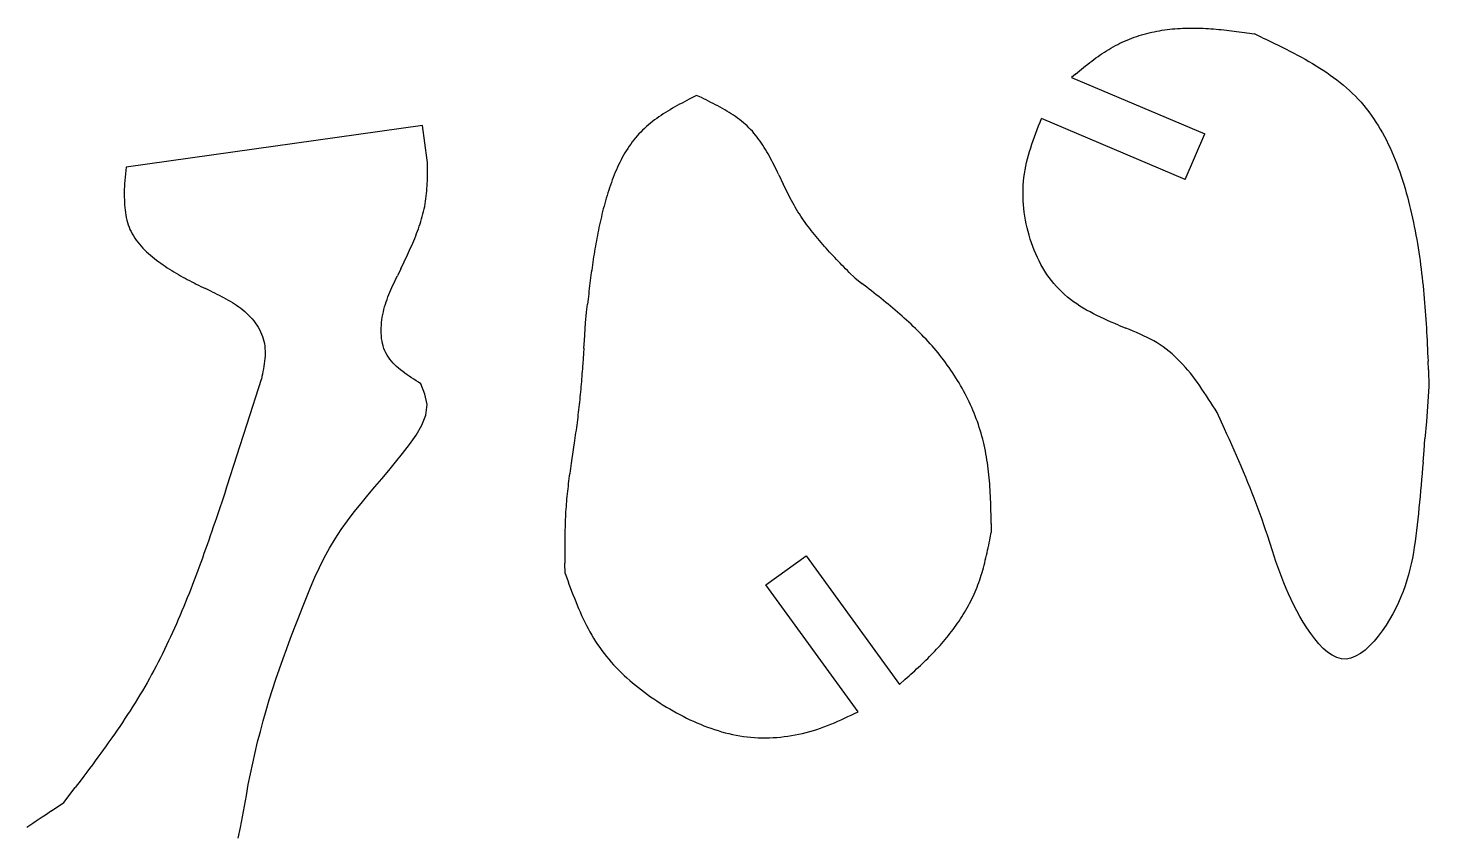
# Model space of a CAD drawing. Extents: x -3475 to 3475, y -2114 to 2114.
# Drawn here: x 1156 to 1969, y -526 to -59 of the extents above; entities that cross this region are included whole.
import ezdxf

# ---------------------------------------------------------------- set-up
doc = ezdxf.new("R2010")
doc.units = 0
doc.header["$MEASUREMENT"] = 0
doc.layers.get('0').update_dxf_attribs({"linetype": 'CONTINUOUS'})

msp = doc.modelspace()

# ---------------------------------------------------------------- linework, layer by layer
for p, q in [((1795.33, -65.42), (1796.73, -64.88)), ((1796.73, -64.88), (1798.15, -64.37)), ((1798.15, -64.37), (1799.57, -63.88)), ((1799.57, -63.88), (1801, -63.42)), ((1801, -63.42), (1802.44, -62.98)), ((1802.44, -62.98), (1803.89, -62.56)), ((1803.89, -62.56), (1805.35, -62.17)), ((1805.35, -62.17), (1806.82, -61.81)), ((1806.82, -61.81), (1808.29, -61.46)), ((1808.29, -61.46), (1809.77, -61.14)), ((1809.77, -61.14), (1811.25, -60.85)), ((1811.25, -60.85), (1812.74, -60.57)), ((1812.74, -60.57), (1814.23, -60.32)), ((1814.23, -60.32), (1815.72, -60.09)), ((1815.72, -60.09), (1817.22, -59.89)), ((1817.22, -59.89), (1818.72, -59.7)), ((1818.72, -59.7), (1820.22, -59.54)), ((1820.22, -59.54), (1821.73, -59.4)), ((1821.73, -59.4), (1823.23, -59.28)), ((1823.23, -59.28), (1824.73, -59.18)), ((1824.73, -59.18), (1826.23, -59.1)), ((1826.23, -59.1), (1827.73, -59.05)), ((1827.73, -59.05), (1829.23, -59.01)), ((1829.23, -59.01), (1830.73, -58.99)), ((1830.73, -58.99), (1832.22, -58.99)), ((1832.22, -58.99), (1833.72, -59)), ((1833.72, -59), (1835.21, -59.03)), ((1835.21, -59.03), (1836.71, -59.08)), ((1836.71, -59.08), (1838.2, -59.14)), ((1838.2, -59.14), (1839.7, -59.22)), ((1839.7, -59.22), (1841.19, -59.31)), ((1841.19, -59.31), (1842.68, -59.41)), ((1842.68, -59.41), (1844.17, -59.53)), ((1844.17, -59.53), (1845.67, -59.65)), ((1845.67, -59.65), (1847.16, -59.79)), ((1847.16, -59.79), (1848.65, -59.94)), ((1848.65, -59.94), (1850.14, -60.1)), ((1850.14, -60.1), (1851.63, -60.26)), ((1851.63, -60.26), (1853.12, -60.43)), ((1853.12, -60.43), (1854.61, -60.61)), ((1854.61, -60.61), (1856.09, -60.8)), ((1856.09, -60.8), (1857.58, -60.99)), ((1857.58, -60.99), (1859.07, -61.19)), ((1859.07, -61.19), (1860.56, -61.39)), ((1860.56, -61.39), (1862.05, -61.6)), ((1862.05, -61.6), (1863.53, -61.81)), ((1863.53, -61.81), (1868, -62.44)), ((1872.6, -64.62), (1868, -62.44)), ((1872.6, -64.62), (1874.89, -65.71)), ((1779.56, -73.81), (1780.81, -72.99)), ((1780.81, -72.99), (1782.06, -72.19)), ((1782.06, -72.19), (1783.33, -71.4)), ((1783.33, -71.4), (1784.61, -70.64)), ((1784.61, -70.64), (1785.9, -69.9)), ((1785.9, -69.9), (1787.2, -69.18)), ((1787.2, -69.18), (1788.52, -68.49)), ((1788.52, -68.49), (1789.86, -67.82)), ((1789.86, -67.82), (1791.21, -67.18)), ((1791.21, -67.18), (1792.57, -66.57)), ((1792.57, -66.57), (1793.94, -65.98)), ((1793.94, -65.98), (1795.33, -65.42)), ((1874.89, -65.71), (1877.18, -66.81)), ((1877.18, -66.81), (1879.47, -67.92)), ((1879.47, -67.92), (1881.75, -69.03)), ((1881.75, -69.03), (1884.01, -70.15)), ((1884.01, -70.15), (1886.27, -71.28)), ((1886.27, -71.28), (1888.51, -72.43)), ((1888.51, -72.43), (1890.74, -73.59)), ((1768.74, -81.88), (1769.92, -80.94)), ((1769.92, -80.94), (1771.1, -80.01)), ((1771.1, -80.01), (1772.29, -79.09)), ((1772.29, -79.09), (1773.48, -78.17)), ((1773.48, -78.17), (1774.68, -77.27)), ((1774.68, -77.27), (1775.89, -76.39)), ((1775.89, -76.39), (1777.1, -75.51)), ((1777.1, -75.51), (1778.33, -74.65)), ((1778.33, -74.65), (1779.56, -73.81)), ((1890.74, -73.59), (1892.95, -74.76)), ((1892.95, -74.76), (1895.15, -75.95)), ((1895.15, -75.95), (1897.32, -77.17)), ((1897.32, -77.17), (1899.48, -78.4)), ((1899.48, -78.4), (1901.61, -79.65)), ((1901.61, -79.65), (1903.72, -80.93)), ((1903.72, -80.93), (1905.8, -82.23)), ((1764.07, -85.7), (1761.74, -87.63)), ((1761.74, -87.63), (1839.04, -120.44)), ((1764.07, -85.7), (1765.23, -84.74)), ((1765.23, -84.74), (1766.4, -83.78)), ((1766.4, -83.78), (1767.57, -82.83)), ((1767.57, -82.83), (1768.74, -81.88)), ((1905.8, -82.23), (1907.85, -83.55)), ((1907.85, -83.55), (1909.88, -84.91)), ((1909.88, -84.91), (1911.88, -86.29)), ((1911.88, -86.29), (1913.84, -87.71)), ((1913.84, -87.71), (1915.77, -89.16)), ((1915.77, -89.16), (1917.66, -90.64)), ((1917.66, -90.64), (1919.52, -92.16)), ((1919.52, -92.16), (1921.34, -93.72)), ((1921.34, -93.72), (1923.12, -95.31)), ((1923.12, -95.31), (1924.85, -96.95)), ((1924.85, -96.95), (1926.55, -98.63)), ((1530.07, -105.61), (1528.72, -106.4)), ((1531.44, -104.82), (1530.07, -105.61)), ((1532.82, -104.05), (1531.44, -104.82)), ((1534.21, -103.29), (1532.82, -104.05)), ((1535.61, -102.53), (1534.21, -103.29)), ((1537.01, -101.78), (1535.61, -102.53)), ((1538.42, -101.04), (1537.01, -101.78)), ((1539.83, -100.3), (1538.42, -101.04)), ((1541.25, -99.56), (1539.83, -100.3)), ((1544.09, -98.1), (1541.25, -99.56)), ((1546.87, -99.43), (1544.09, -98.1)), ((1548.25, -100.11), (1546.87, -99.43)), ((1549.63, -100.78), (1548.25, -100.11)), ((1551, -101.46), (1549.63, -100.78)), ((1552.37, -102.15), (1551, -101.46)), ((1553.73, -102.84), (1552.37, -102.15)), ((1555.08, -103.54), (1553.73, -102.84)), ((1556.42, -104.25), (1555.08, -103.54)), ((1557.75, -104.97), (1556.42, -104.25)), ((1559.06, -105.71), (1557.75, -104.97)), ((1560.37, -106.45), (1559.06, -105.71)), ((1926.55, -98.63), (1928.19, -100.35)), ((1928.19, -100.35), (1929.8, -102.12)), ((1929.8, -102.12), (1931.35, -103.93)), ((1931.35, -103.93), (1932.86, -105.78)), ((1518.43, -113.31), (1517.23, -114.26)), ((1519.65, -112.38), (1518.43, -113.31)), ((1520.89, -111.48), (1519.65, -112.38)), ((1522.15, -110.59), (1520.89, -111.48)), ((1523.43, -109.72), (1522.15, -110.59)), ((1524.73, -108.87), (1523.43, -109.72)), ((1526.04, -108.03), (1524.73, -108.87)), ((1527.37, -107.21), (1526.04, -108.03)), ((1528.72, -106.4), (1527.37, -107.21)), ((1561.65, -107.22), (1560.37, -106.45)), ((1562.92, -107.99), (1561.65, -107.22)), ((1564.18, -108.79), (1562.92, -107.99)), ((1565.41, -109.6), (1564.18, -108.79)), ((1566.63, -110.43), (1565.41, -109.6)), ((1567.82, -111.28), (1566.63, -110.43)), ((1568.99, -112.15), (1567.82, -111.28)), ((1570.13, -113.05), (1568.99, -112.15)), ((1571.25, -113.97), (1570.13, -113.05)), ((1742.63, -115.76), (1743.45, -113.66)), ((1743.45, -113.66), (1744.28, -111.55)), ((1827.77, -147), (1744.28, -111.55)), ((1932.86, -105.78), (1934.32, -107.68)), ((1934.32, -107.68), (1935.74, -109.62)), ((1935.74, -109.62), (1937.12, -111.6)), ((1937.12, -111.6), (1938.45, -113.61)), ((1938.45, -113.61), (1939.74, -115.66)), ((1385.03, -115.58), (1213, -139.75)), ((1387.71, -135.66), (1385.03, -115.58)), ((1509.57, -121.6), (1508.58, -122.76)), ((1510.58, -120.47), (1509.57, -121.6)), ((1511.62, -119.37), (1510.58, -120.47)), ((1512.68, -118.29), (1511.62, -119.37)), ((1513.78, -117.25), (1512.68, -118.29)), ((1514.91, -116.23), (1513.78, -117.25)), ((1516.05, -115.23), (1514.91, -116.23)), ((1517.23, -114.26), (1516.05, -115.23)), ((1572.35, -114.91), (1571.25, -113.97)), ((1573.41, -115.88), (1572.35, -114.91)), ((1574.45, -116.88), (1573.41, -115.88)), ((1575.45, -117.91), (1574.45, -116.88)), ((1576.43, -118.96), (1575.45, -117.91)), ((1577.38, -120.05), (1576.43, -118.96)), ((1578.3, -121.15), (1577.38, -120.05)), ((1579.19, -122.29), (1578.3, -121.15)), ((1740.24, -122.1), (1741.02, -119.98)), ((1741.02, -119.98), (1741.82, -117.87)), ((1741.82, -117.87), (1742.63, -115.76)), ((1827.77, -147), (1839.04, -120.44)), ((1939.74, -115.66), (1940.99, -117.75)), ((1940.99, -117.75), (1942.2, -119.86)), ((1942.2, -119.86), (1943.37, -122.01)), ((1504.08, -128.92), (1503.26, -130.22)), ((1504.93, -127.64), (1504.08, -128.92)), ((1505.8, -126.38), (1504.93, -127.64)), ((1506.7, -125.15), (1505.8, -126.38)), ((1507.63, -123.94), (1506.7, -125.15)), ((1508.58, -122.76), (1507.63, -123.94)), ((1580.06, -123.44), (1579.19, -122.29)), ((1580.91, -124.62), (1580.06, -123.44)), ((1581.74, -125.82), (1580.91, -124.62)), ((1582.54, -127.04), (1581.74, -125.82)), ((1583.33, -128.28), (1582.54, -127.04)), ((1584.1, -129.53), (1583.33, -128.28)), ((1584.85, -130.8), (1584.1, -129.53)), ((1737.39, -130.6), (1738.06, -128.47)), ((1738.06, -128.47), (1738.76, -126.34)), ((1738.76, -126.34), (1739.49, -124.21)), ((1739.49, -124.21), (1740.24, -122.1)), ((1943.37, -122.01), (1944.5, -124.19)), ((1944.5, -124.19), (1945.6, -126.4)), ((1945.6, -126.4), (1946.65, -128.64)), ((1946.65, -128.64), (1947.67, -130.9)), ((1387.75, -137.16), (1387.71, -135.66)), ((1387.77, -138.67), (1387.75, -137.16)), ((1499.49, -137.01), (1498.81, -138.42)), ((1500.2, -135.62), (1499.49, -137.01)), ((1500.93, -134.24), (1500.2, -135.62)), ((1501.68, -132.88), (1500.93, -134.24)), ((1502.46, -131.54), (1501.68, -132.88)), ((1503.26, -130.22), (1502.46, -131.54)), ((1585.58, -132.09), (1584.85, -130.8)), ((1586.31, -133.39), (1585.58, -132.09)), ((1587.02, -134.7), (1586.31, -133.39)), ((1587.72, -136.03), (1587.02, -134.7)), ((1588.4, -137.36), (1587.72, -136.03)), ((1589.08, -138.71), (1588.4, -137.36)), ((1735.19, -139.24), (1735.66, -137.06)), ((1735.66, -137.06), (1736.19, -134.9)), ((1736.19, -134.9), (1736.77, -132.75)), ((1736.77, -132.75), (1737.39, -130.6)), ((1947.67, -130.9), (1948.66, -133.18)), ((1948.66, -133.18), (1949.61, -135.49)), ((1949.61, -135.49), (1950.52, -137.82)), ((1950.52, -137.82), (1951.41, -140.17)), ((1213, -139.75), (1211.89, -149.47)), ((1387.76, -147.69), (1387.79, -146.19)), ((1387.8, -140.18), (1387.77, -138.67)), ((1387.79, -146.19), (1387.81, -144.69)), ((1387.81, -141.68), (1387.8, -140.18)), ((1387.82, -143.19), (1387.81, -141.68)), ((1387.81, -144.69), (1387.82, -143.19)), ((1495.68, -145.69), (1495.12, -147.18)), ((1496.27, -144.21), (1495.68, -145.69)), ((1496.87, -142.74), (1496.27, -144.21)), ((1497.5, -141.29), (1496.87, -142.74)), ((1498.14, -139.85), (1497.5, -141.29)), ((1498.81, -138.42), (1498.14, -139.85)), ((1589.76, -140.06), (1589.08, -138.71)), ((1590.42, -141.42), (1589.76, -140.06)), ((1591.09, -142.78), (1590.42, -141.42)), ((1591.75, -144.15), (1591.09, -142.78)), ((1591.75, -144.15), (1594.38, -149.64)), ((1733.9, -148.05), (1734.13, -145.83)), ((1734.13, -145.83), (1734.42, -143.62)), ((1734.42, -143.62), (1734.77, -141.42)), ((1734.77, -141.42), (1735.19, -139.24)), ((1951.41, -140.17), (1952.26, -142.54)), ((1952.26, -142.54), (1953.07, -144.92)), ((1953.07, -144.92), (1953.86, -147.32)), ((1211.84, -152.57), (1211.82, -154.12)), ((1211.82, -154.12), (1211.82, -155.66)), ((1211.86, -151.02), (1211.84, -152.57)), ((1211.89, -149.47), (1211.86, -151.02)), ((1387.31, -155.15), (1387.44, -153.67)), ((1387.44, -153.67), (1387.55, -152.18)), ((1387.55, -152.18), (1387.64, -150.69)), ((1387.64, -150.69), (1387.71, -149.19)), ((1387.71, -149.19), (1387.76, -147.69)), ((1493.02, -153.23), (1492.53, -154.76)), ((1493.52, -151.71), (1493.02, -153.23)), ((1494.03, -150.19), (1493.52, -151.71)), ((1494.57, -148.68), (1494.03, -150.19)), ((1495.12, -147.18), (1494.57, -148.68)), ((1595.04, -151.02), (1594.38, -149.64)), ((1595.71, -152.39), (1595.04, -151.02)), ((1596.38, -153.75), (1595.71, -152.39)), ((1597.06, -155.11), (1596.38, -153.75)), ((1733.59, -154.76), (1733.63, -152.52)), ((1733.63, -152.52), (1733.74, -150.28)), ((1733.74, -150.28), (1733.9, -148.05)), ((1953.86, -147.32), (1954.62, -149.74)), ((1954.62, -149.74), (1955.35, -152.16)), ((1955.35, -152.16), (1956.05, -154.6)), ((1211.82, -155.66), (1211.84, -157.19)), ((1211.84, -157.19), (1211.88, -158.72)), ((1211.88, -158.72), (1211.94, -160.23)), ((1211.94, -160.23), (1212.03, -161.74)), ((1212.03, -161.74), (1212.14, -163.23)), ((1385.91, -163.99), (1386.21, -162.53)), ((1386.21, -162.53), (1386.49, -161.06)), ((1386.49, -161.06), (1386.74, -159.59)), ((1386.74, -159.59), (1386.96, -158.12)), ((1386.96, -158.12), (1387.15, -156.64)), ((1387.15, -156.64), (1387.31, -155.15)), ((1490.32, -162.49), (1489.92, -164.04)), ((1490.74, -160.94), (1490.32, -162.49)), ((1491.16, -159.39), (1490.74, -160.94)), ((1491.61, -157.84), (1491.16, -159.39)), ((1492.06, -156.3), (1491.61, -157.84)), ((1492.53, -154.76), (1492.06, -156.3)), ((1597.75, -156.46), (1597.06, -155.11)), ((1598.45, -157.81), (1597.75, -156.46)), ((1599.16, -159.15), (1598.45, -157.81)), ((1599.89, -160.48), (1599.16, -159.15)), ((1600.62, -161.79), (1599.89, -160.48)), ((1601.38, -163.1), (1600.62, -161.79)), ((1733.62, -157), (1733.59, -154.76)), ((1733.7, -159.25), (1733.62, -157)), ((1733.84, -161.5), (1733.7, -159.25)), ((1734.04, -163.75), (1733.84, -161.5)), ((1956.05, -154.6), (1956.72, -157.05)), ((1956.72, -157.05), (1957.37, -159.5)), ((1957.37, -159.5), (1957.99, -161.97)), ((1957.99, -161.97), (1958.58, -164.43)), ((1212.14, -163.23), (1212.29, -164.71)), ((1212.29, -164.71), (1212.48, -166.18)), ((1212.48, -166.18), (1212.71, -167.63)), ((1212.71, -167.63), (1212.99, -169.06)), ((1212.99, -169.06), (1213.31, -170.48)), ((1213.31, -170.48), (1213.68, -171.87)), ((1383.98, -171.24), (1384.41, -169.8)), ((1384.41, -169.8), (1384.82, -168.36)), ((1384.82, -168.36), (1385.21, -166.91)), ((1385.21, -166.91), (1385.57, -165.45)), ((1385.57, -165.45), (1385.91, -163.99)), ((1488.41, -170.24), (1488.06, -171.79)), ((1488.77, -168.69), (1488.41, -170.24)), ((1489.14, -167.14), (1488.77, -168.69)), ((1489.52, -165.59), (1489.14, -167.14)), ((1489.92, -164.04), (1489.52, -165.59)), ((1602.14, -164.39), (1601.38, -163.1)), ((1602.93, -165.66), (1602.14, -164.39)), ((1603.73, -166.93), (1602.93, -165.66)), ((1604.55, -168.18), (1603.73, -166.93)), ((1605.37, -169.42), (1604.55, -168.18)), ((1606.22, -170.65), (1605.37, -169.42)), ((1607.08, -171.87), (1606.22, -170.65)), ((1734.31, -166), (1734.04, -163.75)), ((1734.63, -168.25), (1734.31, -166)), ((1735, -170.49), (1734.63, -168.25)), ((1735.44, -172.72), (1735, -170.49)), ((1958.58, -164.43), (1959.15, -166.9)), ((1959.15, -166.9), (1959.7, -169.38)), ((1959.7, -169.38), (1960.22, -171.85)), ((1213.68, -171.87), (1214.1, -173.24)), ((1214.1, -173.24), (1214.58, -174.59)), ((1214.58, -174.59), (1215.13, -175.92)), ((1215.13, -175.92), (1215.73, -177.22)), ((1215.73, -177.22), (1216.4, -178.5)), ((1216.4, -178.5), (1217.13, -179.75)), ((1380.98, -179.75), (1381.52, -178.35)), ((1381.52, -178.35), (1382.05, -176.94)), ((1382.05, -176.94), (1382.56, -175.52)), ((1382.56, -175.52), (1383.05, -174.1)), ((1383.05, -174.1), (1383.53, -172.67)), ((1383.53, -172.67), (1383.98, -171.24)), ((1486.75, -177.98), (1486.45, -179.52)), ((1487.07, -176.43), (1486.75, -177.98)), ((1487.39, -174.89), (1487.07, -176.43)), ((1487.72, -173.34), (1487.39, -174.89)), ((1488.06, -171.79), (1487.72, -173.34)), ((1607.95, -173.08), (1607.08, -171.87)), ((1608.83, -174.28), (1607.95, -173.08)), ((1609.73, -175.46), (1608.83, -174.28)), ((1610.63, -176.64), (1609.73, -175.46)), ((1611.55, -177.81), (1610.63, -176.64)), ((1612.48, -178.97), (1611.55, -177.81)), ((1735.93, -174.94), (1735.44, -172.72)), ((1736.48, -177.16), (1735.93, -174.94)), ((1737.08, -179.36), (1736.48, -177.16)), ((1960.22, -171.85), (1960.73, -174.32)), ((1960.73, -174.32), (1961.21, -176.79)), ((1961.21, -176.79), (1961.67, -179.26)), ((1217.13, -179.75), (1217.92, -180.97)), ((1217.92, -180.97), (1218.75, -182.17)), ((1218.75, -182.17), (1219.64, -183.35)), ((1219.64, -183.35), (1220.58, -184.5)), ((1220.58, -184.5), (1221.56, -185.62)), ((1221.56, -185.62), (1222.58, -186.73)), ((1222.58, -186.73), (1223.63, -187.81)), ((1377.46, -188.05), (1378.07, -186.68)), ((1378.07, -186.68), (1378.68, -185.31)), ((1378.68, -185.31), (1379.27, -183.93)), ((1379.27, -183.93), (1379.85, -182.54)), ((1379.85, -182.54), (1380.42, -181.15)), ((1380.42, -181.15), (1380.98, -179.75)), ((1485.31, -185.68), (1485.04, -187.22)), ((1485.58, -184.14), (1485.31, -185.68)), ((1485.86, -182.6), (1485.58, -184.14)), ((1486.15, -181.06), (1485.86, -182.6)), ((1486.45, -179.52), (1486.15, -181.06)), ((1613.42, -180.12), (1612.48, -178.97)), ((1614.37, -181.26), (1613.42, -180.12)), ((1615.33, -182.4), (1614.37, -181.26)), ((1616.3, -183.53), (1615.33, -182.4)), ((1617.28, -184.65), (1616.3, -183.53)), ((1618.26, -185.76), (1617.28, -184.65)), ((1619.26, -186.87), (1618.26, -185.76)), ((1620.26, -187.97), (1619.26, -186.87)), ((1737.74, -181.55), (1737.08, -179.36)), ((1738.46, -183.72), (1737.74, -181.55)), ((1739.23, -185.88), (1738.46, -183.72)), ((1740.05, -188.01), (1739.23, -185.88)), ((1961.67, -179.26), (1962.11, -181.72)), ((1962.11, -181.72), (1962.53, -184.19)), ((1962.53, -184.19), (1962.93, -186.65)), ((1962.93, -186.65), (1963.32, -189.11)), ((1223.63, -187.81), (1224.72, -188.86)), ((1224.72, -188.86), (1225.84, -189.9)), ((1225.84, -189.9), (1226.99, -190.91)), ((1226.99, -190.91), (1228.17, -191.89)), ((1228.17, -191.89), (1229.36, -192.86)), ((1229.36, -192.86), (1230.58, -193.8)), ((1230.58, -193.8), (1231.81, -194.72)), ((1231.81, -194.72), (1233.05, -195.62)), ((1373.64, -196.18), (1374.29, -194.84)), ((1374.29, -194.84), (1374.93, -193.49)), ((1374.93, -193.49), (1375.57, -192.13)), ((1375.57, -192.13), (1376.21, -190.78)), ((1376.21, -190.78), (1376.84, -189.42)), ((1376.84, -189.42), (1377.46, -188.05)), ((1483.82, -194.91), (1483.59, -196.44)), ((1484.05, -193.37), (1483.82, -194.91)), ((1484.29, -191.84), (1484.05, -193.37)), ((1484.53, -190.3), (1484.29, -191.84)), ((1484.79, -188.76), (1484.53, -190.3)), ((1485.04, -187.22), (1484.79, -188.76)), ((1621.26, -189.07), (1620.26, -187.97)), ((1622.28, -190.16), (1621.26, -189.07)), ((1623.3, -191.24), (1622.28, -190.16)), ((1624.32, -192.33), (1623.3, -191.24)), ((1625.35, -193.4), (1624.32, -192.33)), ((1626.39, -194.48), (1625.35, -193.4)), ((1627.43, -195.55), (1626.39, -194.48)), ((1740.94, -190.11), (1740.05, -188.01)), ((1741.88, -192.18), (1740.94, -190.11)), ((1742.88, -194.23), (1741.88, -192.18)), ((1743.93, -196.23), (1742.88, -194.23)), ((1963.32, -189.11), (1963.68, -191.57)), ((1963.68, -191.57), (1964.03, -194.02)), ((1964.03, -194.02), (1964.36, -196.47)), ((1233.05, -195.62), (1234.3, -196.5)), ((1234.3, -196.5), (1235.55, -197.36)), ((1235.55, -197.36), (1236.81, -198.19)), ((1236.81, -198.19), (1238.08, -199.01)), ((1238.08, -199.01), (1239.35, -199.81)), ((1239.35, -199.81), (1240.63, -200.59)), ((1240.63, -200.59), (1241.92, -201.36)), ((1241.92, -201.36), (1243.2, -202.11)), ((1243.2, -202.11), (1244.5, -202.85)), ((1244.5, -202.85), (1245.79, -203.57)), ((1369.69, -204.23), (1370.35, -202.89)), ((1372.32, -198.87), (1370.35, -202.89)), ((1372.32, -198.87), (1372.98, -197.53)), ((1372.98, -197.53), (1373.64, -196.18)), ((1482.74, -202.57), (1482.54, -204.1)), ((1482.95, -201.04), (1482.74, -202.57)), ((1483.16, -199.51), (1482.95, -201.04)), ((1483.37, -197.97), (1483.16, -199.51)), ((1483.59, -196.44), (1483.37, -197.97)), ((1628.47, -196.62), (1627.43, -195.55)), ((1629.51, -197.68), (1628.47, -196.62)), ((1630.56, -198.74), (1629.51, -197.68)), ((1631.61, -199.81), (1630.56, -198.74)), ((1632.67, -200.87), (1631.61, -199.81)), ((1632.67, -200.87), (1635.83, -204.04)), ((1745.05, -198.2), (1743.93, -196.23)), ((1746.22, -200.13), (1745.05, -198.2)), ((1747.45, -202.02), (1746.22, -200.13)), ((1748.74, -203.85), (1747.45, -202.02)), ((1964.36, -196.47), (1964.68, -198.92)), ((1964.68, -198.92), (1964.98, -201.37)), ((1964.98, -201.37), (1965.26, -203.82)), ((1245.79, -203.57), (1247.09, -204.28)), ((1247.09, -204.28), (1248.39, -204.98)), ((1248.39, -204.98), (1249.7, -205.67)), ((1249.7, -205.67), (1251.01, -206.35)), ((1251.01, -206.35), (1252.32, -207.02)), ((1252.32, -207.02), (1253.63, -207.68)), ((1253.63, -207.68), (1254.95, -208.34)), ((1254.95, -208.34), (1256.27, -208.99)), ((1256.27, -208.99), (1257.58, -209.63)), ((1257.58, -209.63), (1258.9, -210.27)), ((1262.87, -212.19), (1258.9, -210.27)), ((1365.97, -212.36), (1366.55, -210.99)), ((1366.55, -210.99), (1367.15, -209.62)), ((1367.15, -209.62), (1367.77, -208.27)), ((1367.77, -208.27), (1368.4, -206.92)), ((1368.4, -206.92), (1369.04, -205.57)), ((1369.04, -205.57), (1369.69, -204.23)), ((1481.78, -210.22), (1481.6, -211.75)), ((1481.96, -208.69), (1481.78, -210.22)), ((1482.15, -207.16), (1481.96, -208.69)), ((1482.35, -205.63), (1482.15, -207.16)), ((1482.54, -204.1), (1482.35, -205.63)), ((1635.83, -204.04), (1640.03, -207.29)), ((1642.83, -209.47), (1640.03, -207.29)), ((1644.23, -210.56), (1642.83, -209.47)), ((1645.62, -211.65), (1644.23, -210.56)), ((1750.08, -205.64), (1748.74, -203.85)), ((1751.49, -207.38), (1750.08, -205.64)), ((1752.95, -209.06), (1751.49, -207.38)), ((1754.47, -210.68), (1752.95, -209.06)), ((1756.06, -212.24), (1754.47, -210.68)), ((1965.26, -203.82), (1965.54, -206.27)), ((1965.54, -206.27), (1965.79, -208.71)), ((1965.79, -208.71), (1966.04, -211.16)), ((1966.04, -211.16), (1966.27, -213.6)), ((1262.87, -212.19), (1264.2, -212.84)), ((1264.2, -212.84), (1265.52, -213.5)), ((1265.52, -213.5), (1266.84, -214.16)), ((1266.84, -214.16), (1268.16, -214.83)), ((1268.16, -214.83), (1269.47, -215.51)), ((1269.47, -215.51), (1270.76, -216.21)), ((1270.76, -216.21), (1272.05, -216.92)), ((1272.05, -216.92), (1273.33, -217.65)), ((1273.33, -217.65), (1274.59, -218.41)), ((1274.59, -218.41), (1275.83, -219.2)), ((1275.83, -219.2), (1277.06, -220.01)), ((1362.96, -220.87), (1363.39, -219.42)), ((1363.39, -219.42), (1363.85, -217.98)), ((1363.85, -217.98), (1364.34, -216.55)), ((1364.34, -216.55), (1364.86, -215.14)), ((1364.86, -215.14), (1365.4, -213.75)), ((1365.4, -213.75), (1365.97, -212.36)), ((1480.23, -223.98), (1480.73, -219.39)), ((1481.07, -216.34), (1480.73, -219.39)), ((1481.24, -214.81), (1481.07, -216.34)), ((1481.42, -213.28), (1481.24, -214.81)), ((1481.6, -211.75), (1481.42, -213.28)), ((1647.01, -212.75), (1645.62, -211.65)), ((1648.4, -213.85), (1647.01, -212.75)), ((1649.79, -214.95), (1648.4, -213.85)), ((1651.17, -216.06), (1649.79, -214.95)), ((1652.54, -217.17), (1651.17, -216.06)), ((1653.91, -218.28), (1652.54, -217.17)), ((1655.28, -219.41), (1653.91, -218.28)), ((1656.63, -220.53), (1655.28, -219.41)), ((1757.7, -213.74), (1756.06, -212.24)), ((1759.39, -215.18), (1757.7, -213.74)), ((1761.13, -216.57), (1759.39, -215.18)), ((1762.92, -217.9), (1761.13, -216.57)), ((1764.75, -219.19), (1762.92, -217.9)), ((1766.63, -220.42), (1764.75, -219.19)), ((1966.27, -213.6), (1966.49, -216.04)), ((1966.49, -216.04), (1966.69, -218.48)), ((1966.69, -218.48), (1966.89, -220.92)), ((1277.06, -220.01), (1278.27, -220.86)), ((1278.27, -220.86), (1279.45, -221.74)), ((1279.45, -221.74), (1280.61, -222.66)), ((1280.61, -222.66), (1281.75, -223.62)), ((1281.75, -223.62), (1282.85, -224.62)), ((1282.85, -224.62), (1283.93, -225.67)), ((1283.93, -225.67), (1284.97, -226.76)), ((1284.97, -226.76), (1285.98, -227.89)), ((1361.38, -228.43), (1361.61, -226.88)), ((1361.61, -226.88), (1361.89, -225.35)), ((1361.89, -225.35), (1362.21, -223.84)), ((1362.21, -223.84), (1362.56, -222.34)), ((1362.56, -222.34), (1362.96, -220.87)), ((1479.58, -230.08), (1480.23, -223.98)), ((1657.99, -221.67), (1656.63, -220.53)), ((1659.33, -222.81), (1657.99, -221.67)), ((1660.67, -223.96), (1659.33, -222.81)), ((1662, -225.11), (1660.67, -223.96)), ((1663.33, -226.27), (1662, -225.11)), ((1664.64, -227.45), (1663.33, -226.27)), ((1665.95, -228.63), (1664.64, -227.45)), ((1768.54, -221.62), (1766.63, -220.42)), ((1770.48, -222.76), (1768.54, -221.62)), ((1772.46, -223.87), (1770.48, -222.76)), ((1774.46, -224.93), (1772.46, -223.87)), ((1776.49, -225.96), (1774.46, -224.93)), ((1778.54, -226.96), (1776.49, -225.96)), ((1780.61, -227.92), (1778.54, -226.96)), ((1966.89, -220.92), (1967.07, -223.35)), ((1967.07, -223.35), (1967.25, -225.79)), ((1967.25, -225.79), (1967.41, -228.22)), ((1285.98, -227.89), (1286.94, -229.06)), ((1286.94, -229.06), (1287.85, -230.26)), ((1287.85, -230.26), (1288.71, -231.5)), ((1288.71, -231.5), (1289.51, -232.76)), ((1289.51, -232.76), (1290.25, -234.06)), ((1290.25, -234.06), (1290.93, -235.38)), ((1290.93, -235.38), (1291.53, -236.72)), ((1360.95, -234.65), (1360.97, -233.1)), ((1360.98, -236.2), (1360.95, -234.65)), ((1360.97, -233.1), (1361.05, -231.54)), ((1361.05, -231.54), (1361.19, -229.98)), ((1361.19, -229.98), (1361.38, -228.43)), ((1478.92, -240.51), (1479.58, -230.08)), ((1667.25, -229.81), (1665.95, -228.63)), ((1668.54, -231.01), (1667.25, -229.81)), ((1669.81, -232.22), (1668.54, -231.01)), ((1671.08, -233.44), (1669.81, -232.22)), ((1672.34, -234.67), (1671.08, -233.44)), ((1673.58, -235.91), (1672.34, -234.67)), ((1782.7, -228.85), (1780.61, -227.92)), ((1784.8, -229.75), (1782.7, -228.85)), ((1786.9, -230.64), (1784.8, -229.75)), ((1789.01, -231.5), (1786.9, -230.64)), ((1789.01, -231.5), (1793.23, -233.22)), ((1795.33, -234.08), (1793.23, -233.22)), ((1797.41, -234.94), (1795.33, -234.08)), ((1799.49, -235.82), (1797.41, -234.94)), ((1801.54, -236.73), (1799.49, -235.82)), ((1967.41, -228.22), (1967.57, -230.66)), ((1967.57, -230.66), (1967.72, -233.09)), ((1967.72, -233.09), (1967.86, -235.52)), ((1967.86, -235.52), (1967.99, -237.95)), ((1291.53, -236.72), (1292.06, -238.08)), ((1292.06, -238.08), (1292.51, -239.46)), ((1292.51, -239.46), (1292.87, -240.86)), ((1292.87, -240.86), (1293.16, -242.27)), ((1293.16, -242.27), (1293.36, -243.69)), ((1293.36, -243.69), (1293.49, -245.12)), ((1361.07, -237.73), (1360.98, -236.2)), ((1361.23, -239.24), (1361.07, -237.73)), ((1361.46, -240.73), (1361.23, -239.24)), ((1361.75, -242.18), (1361.46, -240.73)), ((1362.12, -243.61), (1361.75, -242.18)), ((1362.57, -245), (1362.12, -243.61)), ((1478.62, -244.98), (1478.92, -240.51)), ((1674.82, -237.16), (1673.58, -235.91)), ((1676.04, -238.43), (1674.82, -237.16)), ((1677.25, -239.71), (1676.04, -238.43)), ((1678.45, -241), (1677.25, -239.71)), ((1679.63, -242.3), (1678.45, -241)), ((1680.8, -243.62), (1679.63, -242.3)), ((1681.95, -244.95), (1680.8, -243.62)), ((1803.56, -237.66), (1801.54, -236.73)), ((1805.56, -238.62), (1803.56, -237.66)), ((1807.53, -239.62), (1805.56, -238.62)), ((1809.46, -240.67), (1807.53, -239.62)), ((1811.36, -241.77), (1809.46, -240.67)), ((1813.21, -242.93), (1811.36, -241.77)), ((1815.01, -244.15), (1813.21, -242.93)), ((1967.99, -237.95), (1968.12, -240.38)), ((1968.12, -240.38), (1968.24, -242.81)), ((1968.24, -242.81), (1968.36, -245.24)), ((1293.41, -250.96), (1293.26, -252.44)), ((1293.51, -249.49), (1293.41, -250.96)), ((1293.49, -245.12), (1293.56, -246.57)), ((1293.56, -248.02), (1293.51, -249.49)), ((1293.56, -246.57), (1293.56, -248.02)), ((1363.09, -246.35), (1362.57, -245)), ((1363.7, -247.65), (1363.09, -246.35)), ((1364.39, -248.9), (1363.7, -247.65)), ((1365.15, -250.11), (1364.39, -248.9)), ((1365.98, -251.28), (1365.15, -250.11)), ((1366.88, -252.41), (1365.98, -251.28)), ((1478.21, -250.93), (1477.99, -253.91)), ((1478.42, -247.96), (1478.21, -250.93)), ((1478.62, -244.98), (1478.42, -247.96)), ((1683.1, -246.29), (1681.95, -244.95)), ((1684.22, -247.65), (1683.1, -246.29)), ((1685.33, -249.03), (1684.22, -247.65)), ((1686.43, -250.42), (1685.33, -249.03)), ((1687.51, -251.83), (1686.43, -250.42)), ((1688.57, -253.25), (1687.51, -251.83)), ((1816.76, -245.44), (1815.01, -244.15)), ((1818.47, -246.79), (1816.76, -245.44)), ((1820.13, -248.2), (1818.47, -246.79)), ((1821.75, -249.66), (1820.13, -248.2)), ((1823.33, -251.18), (1821.75, -249.66)), ((1824.88, -252.75), (1823.33, -251.18)), ((1968.36, -245.24), (1968.47, -247.67)), ((1968.47, -247.67), (1968.57, -250.09)), ((1968.57, -250.09), (1968.67, -252.52)), ((1292.05, -259.91), (1291.75, -261.42)), ((1292.34, -258.41), (1292.05, -259.91)), ((1292.61, -256.91), (1292.34, -258.41)), ((1292.86, -255.42), (1292.61, -256.91)), ((1293.07, -253.92), (1292.86, -255.42)), ((1293.26, -252.44), (1293.07, -253.92)), ((1367.84, -253.5), (1366.88, -252.41)), ((1368.86, -254.55), (1367.84, -253.5)), ((1369.94, -255.58), (1368.86, -254.55)), ((1371.06, -256.58), (1369.94, -255.58)), ((1372.22, -257.55), (1371.06, -256.58)), ((1373.43, -258.5), (1372.22, -257.55)), ((1374.67, -259.43), (1373.43, -258.5)), ((1375.95, -260.33), (1374.67, -259.43)), ((1477.53, -259.86), (1477.41, -261.35)), ((1477.65, -258.37), (1477.53, -259.86)), ((1477.77, -256.89), (1477.65, -258.37)), ((1477.88, -255.4), (1477.77, -256.89)), ((1477.99, -253.91), (1477.88, -255.4)), ((1689.61, -254.68), (1688.57, -253.25)), ((1690.64, -256.13), (1689.61, -254.68)), ((1691.65, -257.6), (1690.64, -256.13)), ((1692.65, -259.07), (1691.65, -257.6)), ((1693.62, -260.56), (1692.65, -259.07)), ((1826.39, -254.37), (1824.88, -252.75)), ((1827.86, -256.03), (1826.39, -254.37)), ((1829.31, -257.73), (1827.86, -256.03)), ((1830.73, -259.47), (1829.31, -257.73)), ((1832.12, -261.24), (1830.73, -259.47)), ((1968.87, -257.37), (1968.67, -252.52)), ((1968.87, -257.37), (1969.23, -267.08)), ((1283.16, -288.9), (1291.45, -262.92)), ((1291.75, -261.42), (1291.45, -262.92)), ((1377.25, -261.23), (1375.95, -260.33)), ((1378.57, -262.11), (1377.25, -261.23)), ((1379.91, -262.98), (1378.57, -262.11)), ((1381.27, -263.84), (1379.91, -262.98)), ((1382.63, -264.7), (1381.27, -263.84)), ((1384, -265.55), (1382.63, -264.7)), ((1386.36, -271.61), (1384, -265.55)), ((1476.9, -267.3), (1476.77, -268.78)), ((1477.04, -265.81), (1476.9, -267.3)), ((1477.16, -264.32), (1477.04, -265.81)), ((1477.29, -262.84), (1477.16, -264.32)), ((1477.41, -261.35), (1477.29, -262.84)), ((1694.58, -262.06), (1693.62, -260.56)), ((1695.51, -263.58), (1694.58, -262.06)), ((1696.43, -265.1), (1695.51, -263.58)), ((1697.33, -266.64), (1696.43, -265.1)), ((1698.21, -268.19), (1697.33, -266.64)), ((1699.06, -269.75), (1698.21, -268.19)), ((1833.48, -263.05), (1832.12, -261.24)), ((1834.83, -264.89), (1833.48, -263.05)), ((1836.15, -266.75), (1834.83, -264.89)), ((1837.46, -268.64), (1836.15, -266.75)), ((1969.23, -267.08), (1967.71, -287.44)), ((1387.58, -277.67), (1386.36, -271.61)), ((1476.04, -276.21), (1475.88, -277.69)), ((1476.19, -274.72), (1476.04, -276.21)), ((1476.34, -273.24), (1476.19, -274.72)), ((1476.49, -271.75), (1476.34, -273.24)), ((1476.63, -270.27), (1476.49, -271.75)), ((1476.77, -268.78), (1476.63, -270.27)), ((1699.9, -271.33), (1699.06, -269.75)), ((1700.72, -272.91), (1699.9, -271.33)), ((1701.51, -274.5), (1700.72, -272.91)), ((1702.28, -276.1), (1701.51, -274.5)), ((1703.03, -277.71), (1702.28, -276.1)), ((1838.75, -270.55), (1837.46, -268.64)), ((1840.03, -272.47), (1838.75, -270.55)), ((1841.3, -274.41), (1840.03, -272.47)), ((1842.56, -276.36), (1841.3, -274.41)), ((1843.81, -278.33), (1842.56, -276.36)), ((1384.54, -289.63), (1386.86, -283.7)), ((1386.86, -283.7), (1387.58, -277.67)), ((1475.21, -283.62), (1475.03, -285.1)), ((1475.39, -282.14), (1475.21, -283.62)), ((1475.56, -280.66), (1475.39, -282.14)), ((1475.72, -279.17), (1475.56, -280.66)), ((1475.88, -277.69), (1475.72, -279.17)), ((1703.76, -279.33), (1703.03, -277.71)), ((1704.46, -280.96), (1703.76, -279.33)), ((1705.14, -282.6), (1704.46, -280.96)), ((1705.8, -284.24), (1705.14, -282.6)), ((1706.43, -285.9), (1705.8, -284.24)), ((1845.06, -280.29), (1843.81, -278.33)), ((1846.31, -282.26), (1845.06, -280.29)), ((1850.56, -291.65), (1846.31, -282.26)), ((1278.98, -301.89), (1283.16, -288.9)), ((1381.17, -295.4), (1384.54, -289.63)), ((1474.07, -292.51), (1473.86, -293.99)), ((1474.27, -291.03), (1474.07, -292.51)), ((1474.47, -289.55), (1474.27, -291.03)), ((1474.66, -288.07), (1474.47, -289.55)), ((1474.85, -286.59), (1474.66, -288.07)), ((1475.03, -285.1), (1474.85, -286.59)), ((1707.04, -287.56), (1706.43, -285.9)), ((1707.63, -289.23), (1707.04, -287.56)), ((1708.19, -290.9), (1707.63, -289.23)), ((1708.72, -292.58), (1708.19, -290.9)), ((1709.23, -294.27), (1708.72, -292.58)), ((1851.97, -294.77), (1850.56, -291.65)), ((1967.71, -287.44), (1966.92, -297.58)), ((1373.35, -306.13), (1377.3, -300.91)), ((1377.3, -300.91), (1381.17, -295.4)), ((1473.22, -298.42), (1471.45, -310.24)), ((1473.44, -296.94), (1473.22, -298.42)), ((1473.65, -295.46), (1473.44, -296.94)), ((1473.86, -293.99), (1473.65, -295.46)), ((1709.71, -295.96), (1709.23, -294.27)), ((1710.16, -297.66), (1709.71, -295.96)), ((1710.59, -299.36), (1710.16, -297.66)), ((1710.99, -301.07), (1710.59, -299.36)), ((1853.37, -297.9), (1851.97, -294.77)), ((1854.77, -301.02), (1853.37, -297.9)), ((1966.38, -304.33), (1966.92, -297.58)), ((1275.61, -312.28), (1278.98, -301.89)), ((1369.36, -311.12), (1373.35, -306.13)), ((1711.37, -302.78), (1710.99, -301.07)), ((1711.72, -304.5), (1711.37, -302.78)), ((1712.05, -306.22), (1711.72, -304.5)), ((1712.36, -307.95), (1712.05, -306.22)), ((1712.64, -309.68), (1712.36, -307.95)), ((1856.15, -304.14), (1854.77, -301.02)), ((1857.52, -307.26), (1856.15, -304.14)), ((1858.88, -310.38), (1857.52, -307.26)), ((1965.83, -311.05), (1966.38, -304.33)), ((1273.06, -320.07), (1275.61, -312.28)), ((1361.31, -320.68), (1365.34, -315.94)), ((1365.34, -315.94), (1369.36, -311.12)), ((1470.59, -316.15), (1470.38, -317.63)), ((1470.8, -314.67), (1470.59, -316.15)), ((1471.02, -313.2), (1470.8, -314.67)), ((1471.23, -311.72), (1471.02, -313.2)), ((1471.45, -310.24), (1471.23, -311.72)), ((1712.9, -311.41), (1712.64, -309.68)), ((1713.14, -313.15), (1712.9, -311.41)), ((1713.37, -314.89), (1713.14, -313.15)), ((1713.57, -316.64), (1713.37, -314.89)), ((1713.76, -318.39), (1713.57, -316.64)), ((1860.22, -313.49), (1858.88, -310.38)), ((1861.54, -316.6), (1860.22, -313.49)), ((1862.85, -319.71), (1861.54, -316.6)), ((1965.54, -314.4), (1965.25, -317.74)), ((1965.83, -311.05), (1965.54, -314.4)), ((1270.49, -327.86), (1273.06, -320.07)), ((1357.28, -325.4), (1361.31, -320.68)), ((1469.42, -325.03), (1469.25, -326.51)), ((1469.6, -323.55), (1469.42, -325.03)), ((1469.79, -322.07), (1469.6, -323.55)), ((1469.98, -320.59), (1469.79, -322.07)), ((1470.18, -319.11), (1469.98, -320.59)), ((1470.38, -317.63), (1470.18, -319.11)), ((1713.93, -320.14), (1713.76, -318.39)), ((1714.08, -321.89), (1713.93, -320.14)), ((1714.22, -323.65), (1714.08, -321.89)), ((1714.35, -325.41), (1714.22, -323.65)), ((1864.13, -322.81), (1862.85, -319.71)), ((1865.38, -325.9), (1864.13, -322.81)), ((1964.66, -324.4), (1964.36, -327.72)), ((1964.96, -321.08), (1964.66, -324.4)), ((1965.25, -317.74), (1964.96, -321.08)), ((1268.76, -333.06), (1267.02, -338.25)), ((1270.49, -327.86), (1268.76, -333.06)), ((1349.24, -335.03), (1353.24, -330.17)), ((1353.24, -330.17), (1357.28, -325.4)), ((1468.62, -332.43), (1468.49, -333.92)), ((1468.77, -330.95), (1468.62, -332.43)), ((1468.92, -329.47), (1468.77, -330.95)), ((1469.08, -327.99), (1468.92, -329.47)), ((1469.25, -326.51), (1469.08, -327.99)), ((1714.46, -327.17), (1714.35, -325.41)), ((1714.56, -328.93), (1714.46, -327.17)), ((1714.65, -330.7), (1714.56, -328.93)), ((1714.72, -332.47), (1714.65, -330.7)), ((1714.79, -334.24), (1714.72, -332.47)), ((1866.62, -328.99), (1865.38, -325.9)), ((1867.82, -332.08), (1866.62, -328.99)), ((1869, -335.16), (1867.82, -332.08)), ((1964.04, -331.03), (1963.72, -334.33)), ((1964.36, -327.72), (1964.04, -331.03)), ((1267.02, -338.25), (1265.27, -343.45)), ((1341.46, -345.06), (1345.29, -339.99)), ((1345.29, -339.99), (1349.24, -335.03)), ((1467.96, -341.35), (1467.89, -342.83)), ((1468.05, -339.86), (1467.96, -341.35)), ((1468.14, -338.37), (1468.05, -339.86)), ((1468.25, -336.89), (1468.14, -338.37)), ((1468.36, -335.4), (1468.25, -336.89)), ((1468.49, -333.92), (1468.36, -335.4)), ((1714.85, -336.01), (1714.79, -334.24)), ((1714.9, -337.78), (1714.85, -336.01)), ((1714.95, -339.56), (1714.9, -337.78)), ((1714.98, -341.33), (1714.95, -339.56)), ((1715.02, -343.11), (1714.98, -341.33)), ((1870.15, -338.23), (1869, -335.16)), ((1871.26, -341.3), (1870.15, -338.23)), ((1872.35, -344.36), (1871.26, -341.3)), ((1963.07, -340.91), (1962.73, -344.17)), ((1963.4, -337.63), (1963.07, -340.91)), ((1963.72, -334.33), (1963.4, -337.63)), ((1263.5, -348.64), (1262.61, -351.24)), ((1264.39, -346.05), (1263.5, -348.64)), ((1265.27, -343.45), (1264.39, -346.05)), ((1337.77, -350.24), (1341.46, -345.06)), ((1467.67, -348.79), (1467.63, -350.28)), ((1467.71, -347.3), (1467.67, -348.79)), ((1467.76, -345.81), (1467.71, -347.3)), ((1467.82, -344.32), (1467.76, -345.81)), ((1467.89, -342.83), (1467.82, -344.32)), ((1715.05, -344.89), (1715.02, -343.11)), ((1715.07, -346.67), (1715.05, -344.89)), ((1715.07, -346.67), (1715.13, -352)), ((1873.39, -347.41), (1872.35, -344.36)), ((1874.41, -350.46), (1873.39, -347.41)), ((1962.38, -347.43), (1962.01, -350.68)), ((1962.73, -344.17), (1962.38, -347.43)), ((1260.82, -356.42), (1259.91, -359.02)), ((1261.72, -353.83), (1260.82, -356.42)), ((1262.61, -351.24), (1261.72, -353.83)), ((1330.99, -360.98), (1334.26, -355.55)), ((1334.26, -355.55), (1337.77, -350.24)), ((1467.56, -356.25), (1467.55, -357.74)), ((1467.55, -357.74), (1467.55, -359.24)), ((1467.57, -354.76), (1467.56, -356.25)), ((1467.58, -353.26), (1467.57, -354.76)), ((1467.61, -351.77), (1467.58, -353.26)), ((1467.63, -350.28), (1467.61, -351.77)), ((1713.95, -357.87), (1714.25, -356.4)), ((1714.25, -356.4), (1714.55, -354.94)), ((1714.55, -354.94), (1715.13, -352)), ((1875.4, -353.5), (1874.41, -350.46)), ((1878.35, -362.65), (1875.4, -353.5)), ((1961.19, -357.15), (1960.72, -360.37)), ((1961.62, -353.92), (1961.19, -357.15)), ((1962.01, -350.68), (1961.62, -353.92)), ((1258.08, -364.19), (1257.15, -366.77)), ((1259, -361.6), (1258.08, -364.19)), ((1259.91, -359.02), (1259, -361.6)), ((1327.95, -366.54), (1330.99, -360.98)), ((1467.55, -359.24), (1467.55, -360.73)), ((1467.55, -360.73), (1467.56, -362.22)), ((1467.56, -362.22), (1467.57, -363.72)), ((1467.57, -363.72), (1467.59, -365.21)), ((1467.59, -365.21), (1467.6, -366.71)), ((1584.28, -382.4), (1607.61, -365.45)), ((1607.61, -365.45), (1661.9, -440.17)), ((1712.03, -366.62), (1712.37, -365.17)), ((1712.37, -365.17), (1712.7, -363.71)), ((1712.7, -363.71), (1713.02, -362.25)), ((1713.02, -362.25), (1713.34, -360.79)), ((1713.34, -360.79), (1713.65, -359.33)), ((1713.65, -359.33), (1713.95, -357.87)), ((1879.35, -365.7), (1878.35, -362.65)), ((1880.38, -368.77), (1879.35, -365.7)), ((1960.2, -363.59), (1959.61, -366.81)), ((1960.72, -360.37), (1960.2, -363.59)), ((1255.27, -371.93), (1254.32, -374.5)), ((1256.21, -369.35), (1255.27, -371.93)), ((1257.15, -366.77), (1256.21, -369.35)), ((1322.47, -377.95), (1325.13, -372.2)), ((1325.13, -372.2), (1327.95, -366.54)), ((1467.6, -366.71), (1467.64, -369.7)), ((1467.74, -375.68), (1467.64, -369.7)), ((1709.75, -375.23), (1710.16, -373.81)), ((1710.16, -373.81), (1710.56, -372.38)), ((1710.56, -372.38), (1710.95, -370.95)), ((1710.95, -370.95), (1711.32, -369.51)), ((1711.32, -369.51), (1711.68, -368.06)), ((1711.68, -368.06), (1712.03, -366.62)), ((1881.45, -371.86), (1880.38, -368.77)), ((1882.56, -374.96), (1881.45, -371.86)), ((1958.21, -373.24), (1957.38, -376.46)), ((1958.95, -370.03), (1958.21, -373.24)), ((1959.61, -366.81), (1958.95, -370.03)), ((1251.41, -382.2), (1250.41, -384.75)), ((1252.39, -379.64), (1251.41, -382.2)), ((1253.36, -377.07), (1252.39, -379.64)), ((1254.32, -374.5), (1253.36, -377.07)), ((1319.96, -383.77), (1322.47, -377.95)), ((1467.74, -375.68), (1469.24, -379.8)), ((1469.24, -379.8), (1469.99, -381.86)), ((1469.99, -381.86), (1470.75, -383.91)), ((1707.41, -382.26), (1707.91, -380.87)), ((1707.91, -380.87), (1708.4, -379.47)), ((1708.4, -379.47), (1708.87, -378.06)), ((1708.87, -378.06), (1709.32, -376.65)), ((1709.32, -376.65), (1709.75, -375.23)), ((1883.74, -378.08), (1882.56, -374.96)), ((1884.97, -381.22), (1883.74, -378.08)), ((1886.28, -384.38), (1884.97, -381.22)), ((1956.46, -379.68), (1955.42, -382.9)), ((1957.38, -376.46), (1956.46, -379.68)), ((1248.4, -389.85), (1247.37, -392.39)), ((1249.41, -387.3), (1248.4, -389.85)), ((1250.41, -384.75), (1249.41, -387.3)), ((1315.19, -395.52), (1317.54, -389.63)), ((1317.54, -389.63), (1319.96, -383.77)), ((1470.75, -383.91), (1471.52, -385.96)), ((1471.52, -385.96), (1472.3, -388)), ((1472.3, -388), (1473.09, -390.03)), ((1473.09, -390.03), (1473.89, -392.05)), ((1637.77, -456.03), (1584.28, -382.4)), ((1703.91, -390.43), (1704.55, -389.09)), ((1704.55, -389.09), (1705.16, -387.74)), ((1705.16, -387.74), (1705.76, -386.38)), ((1705.76, -386.38), (1706.33, -385.02)), ((1706.33, -385.02), (1706.88, -383.64)), ((1706.88, -383.64), (1707.41, -382.26)), ((1887.68, -387.57), (1886.28, -384.38)), ((1889.17, -390.79), (1887.68, -387.57)), ((1952.98, -389.37), (1951.57, -392.61)), ((1954.27, -386.13), (1952.98, -389.37)), ((1955.42, -382.9), (1954.27, -386.13)), ((1245.28, -397.44), (1244.22, -399.96)), ((1246.34, -394.92), (1245.28, -397.44)), ((1247.37, -392.39), (1246.34, -394.92)), ((1312.87, -401.42), (1315.19, -395.52)), ((1473.89, -392.05), (1474.71, -394.07)), ((1474.71, -394.07), (1475.55, -396.07)), ((1475.55, -396.07), (1476.41, -398.06)), ((1476.41, -398.06), (1477.29, -400.03)), ((1698.88, -399.57), (1699.65, -398.29)), ((1699.65, -398.29), (1700.41, -397.01)), ((1700.41, -397.01), (1701.15, -395.71)), ((1701.15, -395.71), (1701.87, -394.4)), ((1701.87, -394.4), (1702.57, -393.09)), ((1702.57, -393.09), (1703.25, -391.77)), ((1703.25, -391.77), (1703.91, -390.43)), ((1890.77, -394.05), (1889.17, -390.79)), ((1892.48, -397.34), (1890.77, -394.05)), ((1894.32, -400.66), (1892.48, -397.34)), ((1950.01, -395.86), (1948.29, -399.13)), ((1951.57, -392.61), (1950.01, -395.86)), ((1242.05, -404.98), (1240.95, -407.48)), ((1243.14, -402.48), (1242.05, -404.98)), ((1244.22, -399.96), (1243.14, -402.48)), ((1310.59, -407.33), (1312.87, -401.42)), ((1477.29, -400.03), (1478.2, -401.99)), ((1478.2, -401.99), (1479.13, -403.93)), ((1479.13, -403.93), (1480.09, -405.86)), ((1480.09, -405.86), (1481.09, -407.76)), ((1693.87, -407.01), (1694.74, -405.8)), ((1694.74, -405.8), (1695.6, -404.57)), ((1695.6, -404.57), (1696.44, -403.34)), ((1696.44, -403.34), (1697.27, -402.09)), ((1697.27, -402.09), (1698.08, -400.83)), ((1698.08, -400.83), (1698.88, -399.57)), ((1896.28, -404.02), (1894.32, -400.66)), ((1898.37, -407.37), (1896.28, -404.02)), ((1944.36, -405.69), (1942.15, -408.93)), ((1946.41, -402.4), (1944.36, -405.69)), ((1948.29, -399.13), (1946.41, -402.4)), ((1238.69, -412.45), (1237.54, -414.92)), ((1239.83, -409.97), (1238.69, -412.45)), ((1240.95, -407.48), (1239.83, -409.97)), ((1306.13, -419.18), (1308.34, -413.25)), ((1308.34, -413.25), (1310.59, -407.33)), ((1481.09, -407.76), (1482.11, -409.65)), ((1482.11, -409.65), (1483.17, -411.51)), ((1483.17, -411.51), (1484.27, -413.35)), ((1484.27, -413.35), (1485.4, -415.16)), ((1687.37, -415.21), (1688.34, -414.08)), ((1688.34, -414.08), (1689.29, -412.93)), ((1689.29, -412.93), (1690.23, -411.77)), ((1690.23, -411.77), (1691.16, -410.6)), ((1691.16, -410.6), (1692.08, -409.41)), ((1692.08, -409.41), (1692.98, -408.22)), ((1692.98, -408.22), (1693.87, -407.01)), ((1900.58, -410.62), (1898.37, -407.37)), ((1902.89, -413.72), (1900.58, -410.62)), ((1905.3, -416.6), (1902.89, -413.72)), ((1939.81, -412.07), (1937.34, -415.03)), ((1942.15, -408.93), (1939.81, -412.07)), ((1233.99, -422.29), (1232.77, -424.72)), ((1235.19, -419.84), (1233.99, -422.29)), ((1236.37, -417.39), (1235.19, -419.84)), ((1237.54, -414.92), (1236.37, -417.39)), ((1303.98, -425.13), (1306.13, -419.18)), ((1485.4, -415.16), (1486.58, -416.95)), ((1486.58, -416.95), (1487.8, -418.71)), ((1487.8, -418.71), (1489.05, -420.44)), ((1489.05, -420.44), (1490.35, -422.15)), ((1490.35, -422.15), (1491.69, -423.83)), ((1679.28, -423.94), (1680.32, -422.88)), ((1680.32, -422.88), (1681.36, -421.81)), ((1681.36, -421.81), (1682.38, -420.74)), ((1682.38, -420.74), (1683.4, -419.65)), ((1683.4, -419.65), (1684.41, -418.56)), ((1684.41, -418.56), (1685.4, -417.45)), ((1685.4, -417.45), (1686.39, -416.34)), ((1686.39, -416.34), (1687.37, -415.21)), ((1907.79, -419.18), (1905.3, -416.6)), ((1910.35, -421.41), (1907.79, -419.18)), ((1912.98, -423.22), (1910.35, -421.41)), ((1929.42, -422.21), (1926.67, -423.81)), ((1932.13, -420.17), (1929.42, -422.21)), ((1934.77, -417.76), (1932.13, -420.17)), ((1937.34, -415.03), (1934.77, -417.76)), ((1230.27, -429.56), (1229, -431.97)), ((1231.53, -427.15), (1230.27, -429.56)), ((1232.77, -424.72), (1231.53, -427.15)), ((1301.89, -431.09), (1303.98, -425.13)), ((1491.69, -423.83), (1493.06, -425.49)), ((1493.06, -425.49), (1494.47, -427.12)), ((1494.47, -427.12), (1495.91, -428.72)), ((1495.91, -428.72), (1497.39, -430.3)), ((1497.39, -430.3), (1498.9, -431.85)), ((1671.8, -431.16), (1672.88, -430.15)), ((1672.88, -430.15), (1673.96, -429.13)), ((1673.96, -429.13), (1675.04, -428.1)), ((1675.04, -428.1), (1676.11, -427.07)), ((1676.11, -427.07), (1677.17, -426.03)), ((1677.17, -426.03), (1678.23, -424.99)), ((1678.23, -424.99), (1679.28, -423.94)), ((1915.66, -424.53), (1912.98, -423.22)), ((1918.38, -425.28), (1915.66, -424.53)), ((1921.13, -425.41), (1918.38, -425.28)), ((1923.9, -424.9), (1921.13, -425.41)), ((1926.67, -423.81), (1923.9, -424.9)), ((1225.06, -439.12), (1223.7, -441.48)), ((1226.39, -436.75), (1225.06, -439.12)), ((1227.7, -434.36), (1226.39, -436.75)), ((1229, -431.97), (1227.7, -434.36)), ((1297.9, -443.11), (1299.86, -437.09)), ((1299.86, -437.09), (1301.89, -431.09)), ((1498.9, -431.85), (1500.44, -433.37)), ((1500.44, -433.37), (1502.02, -434.87)), ((1502.02, -434.87), (1503.62, -436.35)), ((1503.62, -436.35), (1505.25, -437.8)), ((1505.25, -437.8), (1506.91, -439.22)), ((1665.22, -437.18), (1661.9, -440.17)), ((1665.22, -437.18), (1666.32, -436.19)), ((1666.32, -436.19), (1667.42, -435.19)), ((1667.42, -435.19), (1668.52, -434.19)), ((1668.52, -434.19), (1669.62, -433.18)), ((1669.62, -433.18), (1670.71, -432.18)), ((1670.71, -432.18), (1671.8, -431.16)), ((1220.93, -446.16), (1219.52, -448.49)), ((1222.33, -443.82), (1220.93, -446.16)), ((1223.7, -441.48), (1222.33, -443.82)), ((1296.01, -449.15), (1297.9, -443.11)), ((1506.91, -439.22), (1508.59, -440.62)), ((1508.59, -440.62), (1510.3, -442)), ((1510.3, -442), (1512.03, -443.35)), ((1512.03, -443.35), (1513.79, -444.67)), ((1513.79, -444.67), (1515.57, -445.97)), ((1515.57, -445.97), (1517.37, -447.25)), ((1517.37, -447.25), (1519.18, -448.5)), ((1215.17, -455.4), (1213.69, -457.69)), ((1216.64, -453.11), (1215.17, -455.4)), ((1218.09, -450.8), (1216.64, -453.11)), ((1219.52, -448.49), (1218.09, -450.8)), ((1292.47, -461.31), (1294.2, -455.22)), ((1294.2, -455.22), (1296.01, -449.15)), ((1519.18, -448.5), (1521.02, -449.73)), ((1521.02, -449.73), (1522.88, -450.93)), ((1522.88, -450.93), (1524.75, -452.11)), ((1524.75, -452.11), (1526.63, -453.27)), ((1526.63, -453.27), (1528.53, -454.4)), ((1528.53, -454.4), (1530.45, -455.51)), ((1210.69, -462.24), (1209.16, -464.5)), ((1212.2, -459.97), (1210.69, -462.24)), ((1213.69, -457.69), (1212.2, -459.97)), ((1290.81, -467.42), (1292.47, -461.31)), ((1530.45, -455.51), (1532.38, -456.59)), ((1532.38, -456.59), (1534.32, -457.64)), ((1534.32, -457.64), (1536.28, -458.66)), ((1536.28, -458.66), (1538.24, -459.65)), ((1538.24, -459.65), (1540.23, -460.61)), ((1540.23, -460.61), (1542.22, -461.53)), ((1542.22, -461.53), (1544.22, -462.42)), ((1544.22, -462.42), (1546.24, -463.28)), ((1546.24, -463.28), (1548.27, -464.1)), ((1620.04, -464.05), (1622.05, -463.25)), ((1622.05, -463.25), (1624.04, -462.42)), ((1624.04, -462.42), (1626.02, -461.56)), ((1626.02, -461.56), (1628, -460.67)), ((1628, -460.67), (1629.96, -459.77)), ((1629.96, -459.77), (1631.92, -458.85)), ((1631.92, -458.85), (1633.87, -457.92)), ((1633.87, -457.92), (1635.82, -456.98)), ((1635.82, -456.98), (1637.77, -456.03)), ((1204.51, -471.24), (1202.93, -473.48)), ((1206.07, -469), (1204.51, -471.24)), ((1207.62, -466.76), (1206.07, -469)), ((1209.16, -464.5), (1207.62, -466.76)), ((1289.24, -473.56), (1290.81, -467.42)), ((1548.27, -464.1), (1550.31, -464.88)), ((1550.31, -464.88), (1552.36, -465.62)), ((1552.36, -465.62), (1554.42, -466.32)), ((1554.42, -466.32), (1556.49, -466.98)), ((1556.49, -466.98), (1558.57, -467.59)), ((1558.57, -467.59), (1560.66, -468.17)), ((1560.66, -468.17), (1562.75, -468.69)), ((1562.75, -468.69), (1564.86, -469.17)), ((1564.86, -469.17), (1566.97, -469.6)), ((1566.97, -469.6), (1569.1, -469.98)), ((1569.1, -469.98), (1571.23, -470.32)), ((1571.23, -470.32), (1573.36, -470.6)), ((1573.36, -470.6), (1575.51, -470.82)), ((1575.51, -470.82), (1577.66, -471)), ((1577.66, -471), (1579.81, -471.11)), ((1579.81, -471.11), (1581.97, -471.18)), ((1581.97, -471.18), (1584.14, -471.19)), ((1584.14, -471.19), (1586.3, -471.15)), ((1586.3, -471.15), (1588.46, -471.05)), ((1588.46, -471.05), (1590.63, -470.91)), ((1590.63, -470.91), (1592.79, -470.72)), ((1592.79, -470.72), (1594.94, -470.47)), ((1594.94, -470.47), (1597.09, -470.18)), ((1597.09, -470.18), (1599.23, -469.85)), ((1599.23, -469.85), (1601.37, -469.46)), ((1601.37, -469.46), (1603.49, -469.04)), ((1603.49, -469.04), (1605.61, -468.56)), ((1605.61, -468.56), (1607.71, -468.05)), ((1607.71, -468.05), (1609.8, -467.49)), ((1609.8, -467.49), (1611.88, -466.88)), ((1611.88, -466.88), (1613.94, -466.24)), ((1613.94, -466.24), (1615.99, -465.55)), ((1615.99, -465.55), (1618.02, -464.82)), ((1618.02, -464.82), (1620.04, -464.05)), ((1199.75, -477.93), (1198.15, -480.14)), ((1201.35, -475.7), (1199.75, -477.93)), ((1202.93, -473.48), (1201.35, -475.7)), ((1286.35, -485.9), (1287.75, -479.72)), ((1287.75, -479.72), (1289.24, -473.56)), ((1193.29, -486.76), (1191.65, -488.96)), ((1194.91, -484.56), (1193.29, -486.76)), ((1196.54, -482.35), (1194.91, -484.56)), ((1198.15, -480.14), (1196.54, -482.35)), ((1285.04, -492.11), (1286.35, -485.9)), ((1186.71, -495.54), (1183.4, -499.91)), ((1188.36, -493.35), (1186.71, -495.54)), ((1190.01, -491.16), (1188.36, -493.35)), ((1191.65, -488.96), (1190.01, -491.16)), ((1283.83, -498.34), (1285.04, -492.11)), ((1176.74, -508.64), (1183.4, -499.91)), ((1282.69, -504.59), (1283.83, -498.34)), ((1169.59, -513.55), (1176.74, -508.64)), ((1280.46, -517.09), (1281.59, -510.84)), ((1281.59, -510.84), (1282.69, -504.59)), ((1160.62, -519.63), (1158.82, -520.83)), ((1162.42, -518.42), (1160.62, -519.63)), ((1164.21, -517.2), (1162.42, -518.42)), ((1166.01, -515.99), (1164.21, -517.2)), ((1169.59, -513.55), (1166.01, -515.99)), ((1279.24, -523.31), (1280.46, -517.09)), ((1157.02, -522.03), (1155.22, -523.22)), ((1158.82, -520.83), (1157.02, -522.03)), ((1277.87, -529.49), (1279.24, -523.31))]:
    msp.add_line(p, q)

doc.saveas('drawing.dxf')
